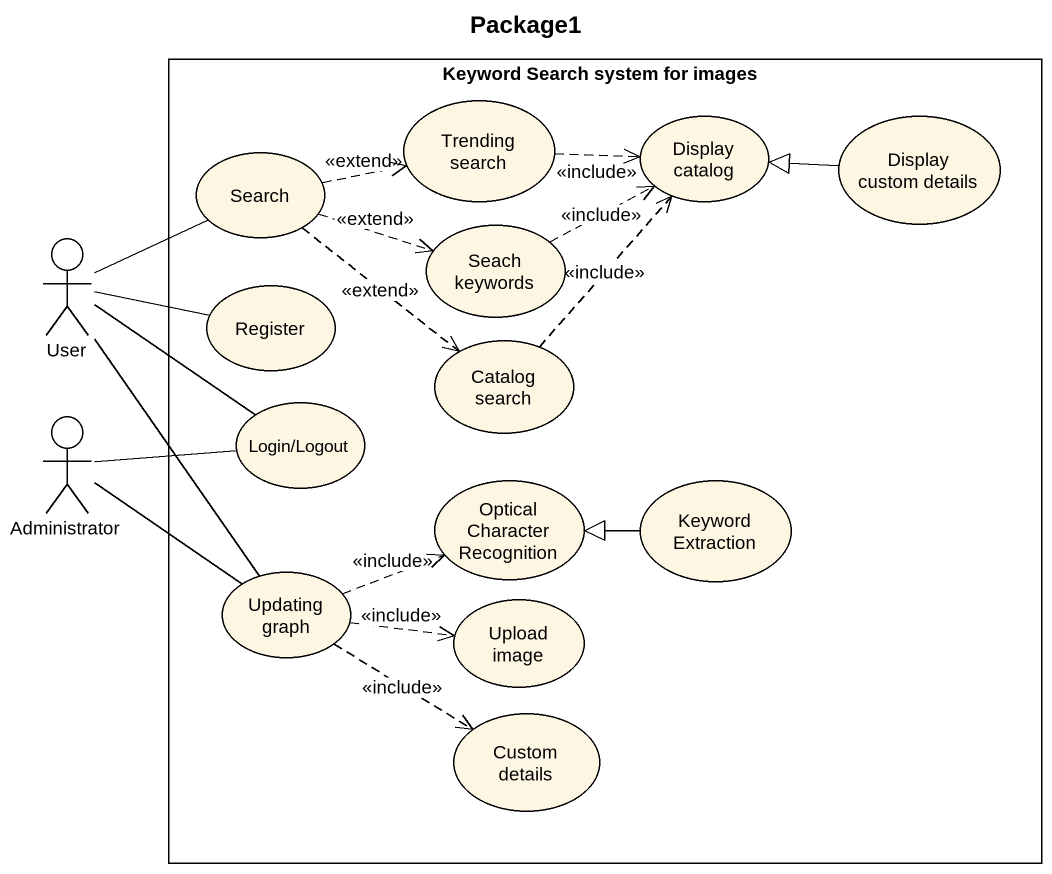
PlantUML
@startuml
title Package1
rectangle "Keyword Search system for images" as Keyword_Search_system_for {
  usecase "Trending search" as Trending_search
  usecase "Display catalog" as Display_catalog
  usecase "Display custom details" as Display_custom_details
  usecase Search
  usecase "Seach keywords" as Seach_keywords
  usecase Register
  usecase "Catalog search" as Catalog_search
  usecase "Login/Logout" as Login_Logout
  usecase "Optical Character Recognition" as Optical_Character
  usecase "Keyword Extraction" as Keyword_Extraction
  usecase "Updating graph" as Updating_graph
  usecase "Upload image" as Upload_image
  usecase "Custom details" as Custom_details
}
actor User
actor Administrator
Trending_search .right.> Display_catalog : <<include>>
Display_custom_details -left-|> Display_catalog
Search .right.> Trending_search : <<extend>>
Search .right.> Seach_keywords : <<extend>>
Search ..> Catalog_search : <<extend>>
Seach_keywords .right.> Display_catalog : <<include>>
User -up- Search
User -right- Register
User -right- Login_Logout
User -- Updating_graph
Catalog_search .up.> Display_catalog : <<include>>
Administrator -right- Login_Logout
Administrator -right- Updating_graph
Keyword_Extraction -left-|> Optical_Character
Updating_graph .right.> Optical_Character : <<include>>
Updating_graph .right.> Upload_image : <<include>>
Updating_graph ..> Custom_details : <<include>>
@enduml
